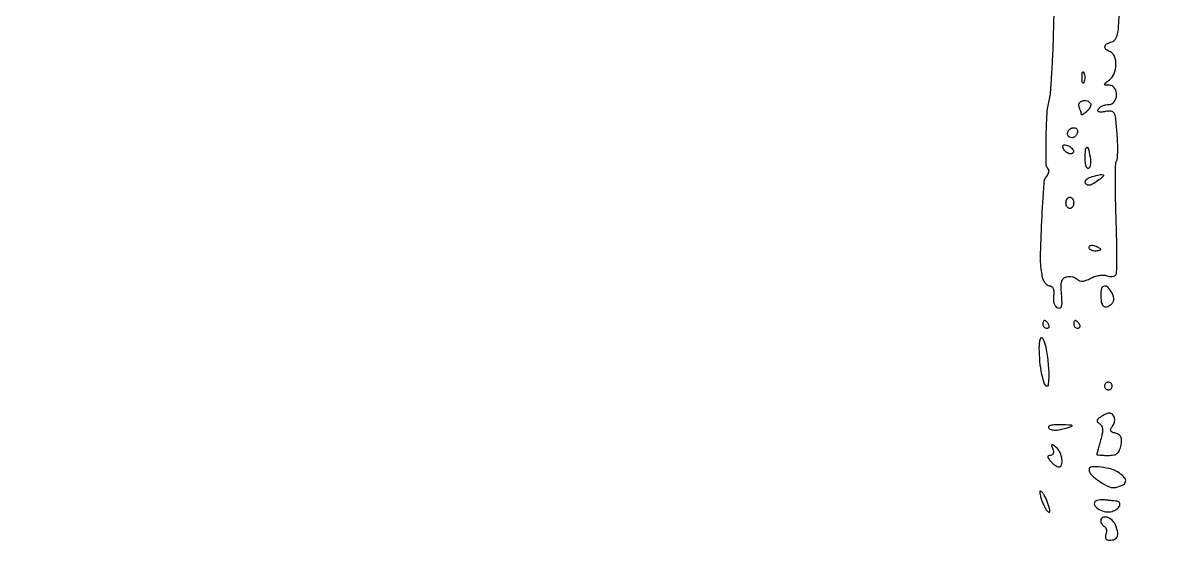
# Model space of a CAD drawing. Extents: x 0 to 4160, y 0 to 3120.
# Drawn here: x 1269.6 to 1567, y 1364.7 to 1501.2 of the extents above; entities that cross this region are included whole.
import ezdxf

# ---------------------------------------------------------------- set-up
doc = ezdxf.new("R2010")
doc.units = 0

msp = doc.modelspace()

# ---------------------------------------------------------------- linework, layer by layer
for points in [[(4159.499279, 606.274193, 0.000001), (4159.667734, 974.478125, 0.000057)], [(757.647081, 3119.740147, 0.000002), (520.492565, 3119.487217, 0.4139)], [(1964.75, 0.149832, 0.000016), (2717.930904, 0.232101, 0.000028), (3351.473438, 0.357111)], [(1537.21982, 1510.916559, 0.006079), (1536.70516, 1498.5, -0.003829), (1536.486187, 1492.572586, -0.005046), (1536.190606, 1487.171875, -0.003705), (1535.864271, 1482.65837, -0.04801), (1535.570148, 1481, 0.054079), (1535.005472, 1477.575559, 0.010345), (1534.786559, 1471.266629, 0.005188), (1534.762731, 1464.683467, 0.197157), (1535.323008, 1463.343658, -0.152725), (1535.501294, 1463.00311, -0.087082), (1535.503853, 1462.534353, -0.072664), (1535.334302, 1462.011068, -0.058645), (1535.012348, 1461.514878, 0.157881), (1534.217277, 1459.521658, 0.004009), (1533.64434, 1449.71411, 0.00771), (1533.316871, 1440.338503, 0.05301), (1533.714427, 1435.75, 0.046844), (1534.023796, 1434.697813, 0.059278), (1534.5077, 1433.807812, 0.071426), (1535.082659, 1433.201703, 0.168868), (1535.662849, 1433, -0.1514), (1536.249538, 1432.818183, -0.142866), (1536.646773, 1432.332889, -0.091655), (1536.829487, 1431.513259, -0.036249), (1536.787849, 1430.354892, 0.045349), (1536.768459, 1429.263215, 0.065046), (1536.963095, 1428.316588, 0.080509), (1537.341702, 1427.612488, 0.14625), (1537.866692, 1427.232661, 0.197958), (1538.480768, 1427.266459, 0.218011), (1538.860431, 1427.721214, 0.076772), (1538.982692, 1428.797615, 0.013734), (1538.845678, 1430.821019, -0.018358), (1538.72449, 1432.895034, -0.075716), (1538.886352, 1434.138029, -0.135856), (1539.347557, 1434.889102, -0.124199), (1540.144658, 1435.327578, -0.066335), (1540.868785, 1435.417319, -0.053441), (1541.648466, 1435.326504, -0.055049), (1542.363905, 1435.079269, -0.085882), (1542.895466, 1434.704534, 0.110601), (1543.528191, 1434.303344, 0.10421), (1544.285825, 1434.198805, 0.074649), (1545.2244, 1434.408273, 0.030709), (1546.412333, 1434.953082, -0.04495), (1547.479197, 1435.406104, -0.039714), (1548.654979, 1435.684299, -0.041815), (1549.760968, 1435.761139, -0.088276), (1550.60259, 1435.599006, 0.054869), (1551.310213, 1435.413202, 0.06527), (1552.000067, 1435.401614, 0.076797), (1552.568704, 1435.557064, 0.14949), (1552.92005, 1435.863315, 0.135958), (1553.139426, 1436.607064, 0.002774), (1553.182765, 1440.540075, 0.006318), (1553.149618, 1445.165882, 0.004181), (1553, 1450.476763, -0.004477), (1552.853066, 1455.804457, -0.006601), (1552.827727, 1460.483765, -0.003348), (1552.884978, 1464.436252, -0.116286), (1553.115665, 1465.329579, 0.105077), (1553.332699, 1466.09921, 0.011503), (1553.411146, 1467.94529, 0.013661), (1553.393645, 1470.172625, 0.010636), (1553.257007, 1472.590557, 0.006696), (1552.902595, 1476.469593, 0.097535), (1552.499177, 1477.77855, 0.254237), (1551.73906, 1478.275963, 0.067707), (1550.242717, 1478.195568, -0.02168), (1549.113444, 1478.030054, -0.11238), (1548.491583, 1478.106074, -0.309706), (1548.285005, 1478.392603, -0.145402), (1548.410392, 1478.855011, -0.100549), (1548.822389, 1479.29373, -0.052132), (1549.480328, 1479.66366, -0.04884), (1550.264073, 1479.915086, -0.053257), (1551.059017, 1480, 0.237263), (1552.481603, 1480.715321, 0.151401), (1553.10916, 1482.498147, 0.156427), (1552.610564, 1484.283015, 0.247337), (1551.25, 1485.031803, -0.011517), (1550.161439, 1485.076683, -0.395521), (1550, 1485.24884, -0.22845), (1550.13212, 1485.522916, -0.005777), (1551.25, 1486.392046, 0.137513), (1552.466031, 1487.997718, 0.085301), (1552.949894, 1490.328652, 0.093929), (1552.616702, 1492.491934, 0.219491), (1551.5, 1493.638374, -0.074599), (1550.372468, 1494.276982, -0.263702), (1550.066979, 1495.018312, -0.237587), (1550.541071, 1495.724378, -0.064385), (1551.826907, 1496.244484, 0.187916), (1552.804461, 1496.953165, 0.095536), (1553.378489, 1498.384005, 0.037297), (1553.694514, 1501.085059, 0.0049), (1553.880048, 1506.861116, 0.007123)]]:
    msp.add_lwpolyline(points, format="xyb")
for points in [[(1544.662281, 1485.75, -0.174857), (1544.474999, 1485.540618, -0.447206), (1544.306058, 1485.601562, -0.078554), (1544.189089, 1486.10856, -0.017491), (1544.157895, 1487, -0.017491), (1544.189089, 1487.89144, -0.078554), (1544.306058, 1488.398438, -0.447206), (1544.474999, 1488.459382, -0.174857), (1544.662281, 1488.25, -0.057986), (1544.818615, 1487.679992, -0.037979), (1544.87034, 1487, -0.037979), (1544.818615, 1486.320008, -0.057986)], [(1546.336023, 1480.25, -0.17908), (1546.409224, 1479.869342, -0.067068), (1546.246907, 1479.341543, -0.055473), (1545.895434, 1478.759327, -0.042718), (1545.39504, 1478.210573, -0.016675), (1544.85921, 1477.747463, -0.035447), (1544.409793, 1477.434347, -0.06241), (1544.10468, 1477.300647, -0.501421), (1544, 1477.378786, 0.063003), (1543.966311, 1477.645086, 0.0094), (1543.821697, 1478.166644, 0.010448), (1543.62541, 1478.77905, 0.008835), (1543.393011, 1479.418213, -0.228657), (1543.47305, 1480.378271, -0.192991), (1544.28818, 1481.006652, -0.156211), (1545.460024, 1480.966242, -0.172177)], [(1543, 1473.166667, -0.108877), (1542.811284, 1472.310297, -0.127543), (1542.284736, 1471.669079, -0.144342), (1541.566741, 1471.412785, -0.153624), (1540.844208, 1471.596285, -0.216101), (1540.429398, 1472.213724, -0.159804), (1540.55481, 1473.037836, -0.132181), (1541.184533, 1473.740389, -0.145303), (1542.059017, 1474, -0.087308), (1542.418314, 1473.936779, -0.094392), (1542.723586, 1473.755208, -0.100145), (1542.927786, 1473.484563, -0.112153)], [(1542, 1467.809678, -0.310331), (1541.626672, 1467.266106, -0.180578), (1540.801325, 1467.257968, -0.106345), (1539.819479, 1467.872631, -0.120025), (1539.22894, 1468.81318, -0.108271), (1539.181849, 1469.25556, -0.257062), (1539.366128, 1469.517614, -0.161356), (1539.780247, 1469.573751, -0.045328), (1540.41644, 1469.393691, -0.049992), (1541.022161, 1469.088813, -0.054888), (1541.534829, 1468.677724, -0.062067), (1541.884859, 1468.227906, -0.13514)], [(1546.249313, 1466.476133, -0.034573), (1546.370306, 1465.470717, -0.043863), (1546.335701, 1464.536451, -0.0501), (1546.16624, 1463.795388, -0.174824), (1545.865891, 1463.417116, -0.359763), (1545.53715, 1463.462476, -0.10349), (1545.254355, 1463.937753, -0.055737), (1545.061301, 1464.804572, -0.026952), (1545, 1465.940983, -0.009424), (1545.046425, 1468.403834, -0.289827), (1545.378671, 1468.887511, -0.464652), (1545.772241, 1468.689945, -0.011685)], [(1548.55887, 1460.468197, -0.028349), (1547.05448, 1459.459012, -0.096092), (1545.946164, 1459.063718, -0.229425), (1545.286214, 1459.267894, -0.207845), (1545, 1459.926676, -0.159836), (1545.127374, 1460.31495, -0.067019), (1545.514062, 1460.715479, -0.05682), (1546.080469, 1461.067143, -0.046657), (1546.75, 1461.310674, -0.008902), (1548.918985, 1461.836423, -0.165454), (1549.609934, 1461.761554, -0.531802), (1549.667295, 1461.400129, -0.025782)], [(1542, 1454.5, -0.064853), (1541.925306, 1453.926543, -0.082425), (1541.70625, 1453.440625, -0.098894), (1541.381354, 1453.115568, -0.148195), (1541, 1453, -0.148195), (1540.618646, 1453.115568, -0.098894), (1540.29375, 1453.440625, -0.082425), (1540.074694, 1453.926543, -0.064853), (1540, 1454.5, -0.064853), (1540.074694, 1455.073457, -0.082425), (1540.29375, 1455.559375, -0.098894), (1540.618646, 1455.884432, -0.148195), (1541, 1456, -0.148195), (1541.381354, 1455.884432, -0.098894), (1541.70625, 1455.559375, -0.082425), (1541.925306, 1455.073457, -0.064853)], [(1549, 1442.393011, -0.289661), (1548.903916, 1442.241071, -0.046727), (1548.559375, 1442.115447, -0.039339), (1548.074824, 1442.028469, -0.024748), (1547.5, 1442, -0.062722), (1546.926468, 1442.07223, -0.08088), (1546.440625, 1442.284531, -0.098158), (1546.115494, 1442.599211, -0.152681), (1546, 1442.968615, -0.184534), (1546.122486, 1443.289193, -0.147206), (1546.440625, 1443.483616, -0.100118), (1546.925634, 1443.511135, -0.055937), (1547.5, 1443.361626, -0.02136), (1548.074558, 1443.112506, -0.030395), (1548.559375, 1442.839659, -0.030693), (1548.912889, 1442.579329, -0.222225)], [(1549, 1430.666667, 0.041025), (1549.155694, 1428.772334, 0.160756), (1549.693194, 1427.746899, 0.267341), (1550.536032, 1427.534601, 0.104632), (1551.636977, 1428.113681, 0.07415), (1552.190213, 1428.731826, 0.120528), (1552.425372, 1429.392169, 0.103618), (1552.345153, 1430.158602, 0.045184), (1551.943803, 1431.105005, 0.05955), (1550.92005, 1432.568661, 0.252494), (1549.948477, 1432.919829, 0.292761), (1549.232633, 1432.295244, 0.071062)], [(1534, 1423, 0.105053), (1534.081062, 1422.618444, 0.099167), (1534.311086, 1422.29375, 0.09642), (1534.654762, 1422.076123, 0.093332), (1535.059017, 1422, 0.108972), (1535.413961, 1422.078288, 0.182303), (1535.6254, 1422.29375, 0.161196), (1535.656512, 1422.6179, 0.082592), (1535.5, 1423, 0.029505), (1535.231006, 1423.382774, 0.035638), (1534.933975, 1423.70625, 0.038439), (1534.65171, 1423.934461, 0.151918), (1534.440983, 1424, 0.210953), (1534.272352, 1423.92554, 0.081139), (1534.129539, 1423.70625, 0.061769), (1534.032345, 1423.382849, 0.042167)], [(1542, 1423, 0.105053), (1542.081062, 1422.618444, 0.099167), (1542.311086, 1422.29375, 0.09642), (1542.654762, 1422.076123, 0.093332), (1543.059017, 1422, 0.108972), (1543.413961, 1422.078288, 0.182303), (1543.6254, 1422.29375, 0.161196), (1543.656512, 1422.6179, 0.082592), (1543.5, 1423, 0.029505), (1543.231006, 1423.382774, 0.035638), (1542.933975, 1423.70625, 0.038439), (1542.65171, 1423.934461, 0.151918), (1542.440983, 1424, 0.210953), (1542.272352, 1423.92554, 0.081139), (1542.129539, 1423.70625, 0.061769), (1542.032345, 1423.382849, 0.042167)], [(1533, 1416.825, 0.023568), (1533.16645, 1413.295685, 0.029903), (1533.667033, 1410.071774, 0.027251), (1534.358126, 1407.558231, 0.322532), (1535.133491, 1407, 0.373505), (1535.453673, 1407.277955, 0.021123), (1535.593427, 1408.689036, 0.024013), (1535.609135, 1410.54527, 0.014315), (1535.458583, 1412.749909, 0.020268), (1534.869959, 1417.008767, 0.0915), (1533.988456, 1419.348095, 0.667549), (1533.29695, 1419.244088, 0.061147)], [(1550, 1407, 0.099038), (1550.076342, 1406.618362, 0.097945), (1550.29375, 1406.29375, 0.097945), (1550.618362, 1406.076342, 0.099038), (1551, 1406, 0.099038), (1551.381638, 1406.076342, 0.097945), (1551.70625, 1406.29375, 0.097945), (1551.923658, 1406.618362, 0.099038), (1552, 1407, 0.099038), (1551.923658, 1407.381638, 0.097945), (1551.70625, 1407.70625, 0.097945), (1551.381638, 1407.923658, 0.099038), (1551, 1408, 0.099038), (1550.618362, 1407.923658, 0.097945), (1550.29375, 1407.70625, 0.097945), (1550.076342, 1407.381638, 0.099038)], [(1549, 1398.984687, 0.034854), (1548.306891, 1398.457146, 0.177954), (1548.079287, 1398.038848, 0.230143), (1548.20509, 1397.641076, 0.059432), (1548.737231, 1397.198875, -0.131343), (1549.257943, 1396.622817, -0.104109), (1549.479619, 1395.810213, -0.064249), (1549.398716, 1394.64759, -0.020379), (1548.987231, 1392.955477, 0.001842), (1548.6089, 1391.61773, 0.002777), (1548.289999, 1390.448995, 0.001096), (1548.024196, 1389.444274, 0.064197), (1548, 1389.256602, 0.37989), (1548.091076, 1389.15403, 0.007459), (1548.847005, 1389.075377, 0.013844), (1549.777854, 1389.018457, 0.008347), (1550.883423, 1389, 0.040442), (1552.374528, 1389.120805, 0.125069), (1553.293897, 1389.520967, 0.133044), (1553.87804, 1390.294355, 0.048405), (1554.268398, 1391.623699, 0.03728), (1554.418139, 1392.927395, 0.116159), (1554.251069, 1393.789369, 0.148404), (1553.750136, 1394.363534, 0.075889), (1552.863899, 1394.745842, -0.037892), (1551.967205, 1395.054512, -0.190353), (1551.598388, 1395.421916, -0.226005), (1551.614322, 1395.898395, -0.05374), (1552.065015, 1396.578338, 0.119098), (1552.574284, 1397.617587, 0.117977), (1552.555356, 1398.778587, 0.141688), (1552.035964, 1399.659639, 0.197192), (1551.190983, 1399.984687, 0.081951), (1550.829002, 1399.916686, 0.01974), (1550.262351, 1399.684621, 0.019741), (1549.624969, 1399.362732, 0.018445)], [(1535.573967, 1396.026033, 0.1323), (1536.175263, 1395.679894, 0.059445), (1537.084691, 1395.551266, 0.047916), (1538.223061, 1395.635661, 0.030063), (1539.523967, 1395.94008, 0.002628), (1541.563212, 1396.560259, 0.564525), (1541.603785, 1396.724309, 0.191956), (1541.318912, 1396.846805, 0.001262), (1538.55, 1396.914047, 0.015807), (1536.878127, 1396.897573, 0.062209), (1535.863895, 1396.727937, 0.213393), (1535.505314, 1396.419442, 0.316269)], [(1536.584097, 1390.641444, -0.05767), (1536.75407, 1389.979075, -0.122149), (1536.697795, 1389.455697, -0.169291), (1536.427155, 1389.124831, -0.138319), (1535.984544, 1389, 0.068567), (1535.43802, 1388.924699, 0.338971), (1535.263438, 1388.691839, 0.154048), (1535.398065, 1388.280073, 0.017761), (1536, 1387.5, 0.031583), (1536.54111, 1386.925951, 0.034151), (1537.136985, 1386.440625, 0.036411), (1537.700558, 1386.100931, 0.117955), (1538.122445, 1386, 0.33453), (1538.846915, 1386.545794, 0.102195), (1538.957515, 1388.002003, 0.076649), (1538.452848, 1389.751265, 0.111508), (1537.477108, 1391.018999, 0.008807), (1536.617386, 1391.707299, 0.27071), (1536.355597, 1391.741192, 0.389672), (1536.264678, 1391.541716, 0.012731)], [(1546, 1385.364671, 0.205128), (1546.612785, 1383.933858, 0.043177), (1548.783904, 1382.195299, 0.043831), (1551.256443, 1380.840365, 0.168949), (1552.976981, 1380.704231, 0.047297), (1554.806691, 1381.372751, 0.231543), (1555.472022, 1382.210983, 0.246286), (1555.198611, 1383.210072, 0.052474), (1553.794224, 1384.431578, 0.08162), (1551.804449, 1385.388174, 0.041551), (1549.078384, 1385.947028, 0.040721), (1546.645442, 1386.038918, 0.401487)], [(1533.5, 1378, 0.023042), (1533.850954, 1376.969532, 0.020887), (1534.305632, 1375.940625, 0.02141), (1534.790595, 1375.054346, 0.060549), (1535.224789, 1374.5, 0.108061), (1535.595522, 1374.262313, 0.465954), (1535.793592, 1374.375, 0.102056), (1535.781766, 1374.913613, 0.014206), (1535.5, 1376, 0.023042), (1535.149046, 1377.030468, 0.020887), (1534.694368, 1378.059375, 0.02141), (1534.209405, 1378.945654, 0.060549), (1533.775211, 1379.5, 0.108061), (1533.404478, 1379.737687, 0.465954), (1533.206408, 1379.625, 0.102056), (1533.218234, 1379.086387, 0.014206)], [(1547.46867, 1376.949307, 0.304916), (1547.506882, 1375.953321, 0.109916), (1548.625191, 1374.969368, 0.08412), (1550.343388, 1374.371659, 0.119125), (1551.952012, 1374.484769, 0.075401), (1553.175692, 1375.087765, 0.125447), (1553.923128, 1375.952374, 0.259097), (1553.891397, 1376.676452, 0.231324), (1553.25, 1377.083333, 0.000139), (1552.82346, 1377.130607, 0.000026), (1552.046938, 1377.216408, 0.000028), (1551.140282, 1377.316489, 0.000026), (1550.20766, 1377.419334, 0.030957), (1549.297339, 1377.462957, 0.039005), (1548.457491, 1377.385489, 0.043171), (1547.792778, 1377.211334, 0.170291)], [(1549, 1372.059017, 0.086394), (1549.070267, 1371.655384, 0.053381), (1549.280921, 1371.220829, 0.051591), (1549.59051, 1370.822858, 0.063334), (1549.956326, 1370.526992, -0.126981), (1550.279146, 1370.190464, -0.081026), (1550.466258, 1369.678351, -0.072258), (1550.493102, 1369.073335, -0.066719), (1550.349337, 1368.467975, 0.081237), (1550.224133, 1367.863647, 0.159585), (1550.355711, 1367.396104, 0.162118), (1550.736172, 1367.101724, 0.084472), (1551.333994, 1367, 0.0878), (1552.612245, 1367.226206, 0.208324), (1553.297369, 1367.87879, 0.149865), (1553.412564, 1369.010605, 0.041338), (1552.914811, 1370.75, 0.110853), (1552.026329, 1372.099773, 0.11175), (1550.648575, 1372.935532, 0.192869), (1549.514415, 1372.869254, 0.290633)]]:
    msp.add_lwpolyline(points, format="xyb", close=True)

doc.saveas('drawing.dxf')
